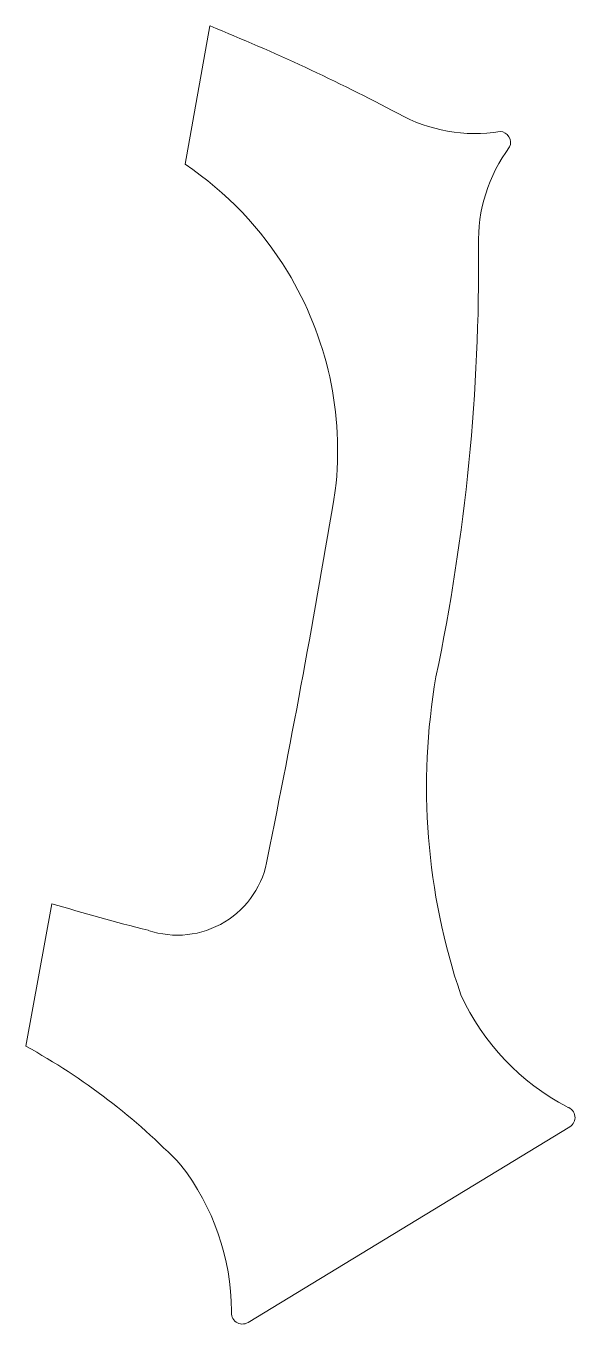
# Model space of a CAD drawing. Header units: inches. Extents: x 0.9 to 17.4, y 4.4 to 43.4.
import ezdxf

# ---------------------------------------------------------------- set-up
doc = ezdxf.new("R2010")
doc.units = ezdxf.units.IN
doc.header["$MEASUREMENT"] = 0

msp = doc.modelspace()

# ---------------------------------------------------------------- linework, layer by layer
at = {"color": 7, "linetype": 'Continuous', "lineweight": 15}
for p, q in [((6.453, 43.421), (5.703, 39.259)), ((1.692, 17.014), (0.918, 12.725)), ((6.898, 16.469), (6.895, 16.467)), ((17.273, 10.301), (7.596, 4.418))]:
    msp.add_line(p, q, dxfattribs=at)
for centre, radius, start, end in [((-16.331, -12.882), 60.738, 62.08112, 67.96816), ((14.422, 44.932), 4.748, 240.8252, 279.1736), ((15.161, 39.916), 0.33, 335.7259, 86.8728), ((19.275, 36.951), 4.748, 143.4251, 181.7735), ((-0.07, 30.669), 10.35, 31.2331, 56.0958), ((-46.206, 36.255), 60.738, 348.20304, 0.51756), ((-0.058, 30.648), 10.35, 353.3398, 31.3656), ((-294.846, 80.024), 309.232, 348.50458, 350.58668), ((32.419, 20.524), 19.454, 170.1931, 198.7502), ((5.475, 18.81), 2.74, 301.2993, 351.3437), ((23.229, 89.367), 75.49, 253.42308, 255.70628), ((5.472, 18.808), 2.74, 251.255, 301.2993), ((20.576, 17.309), 7.246, 204.7931, 242.2039), ((-8.45, -4.324), 19.454, 43.8485, 61.2117), ((17.101, 10.583), 0.33, 301.2993, 73.2303), ((-0.146, 4.711), 7.246, 0.3947, 37.8056), ((7.425, 4.7), 0.33, 169.3683, 301.2993)]:
    msp.add_arc(centre, radius, start, end, dxfattribs=at)

doc.saveas('drawing.dxf')
